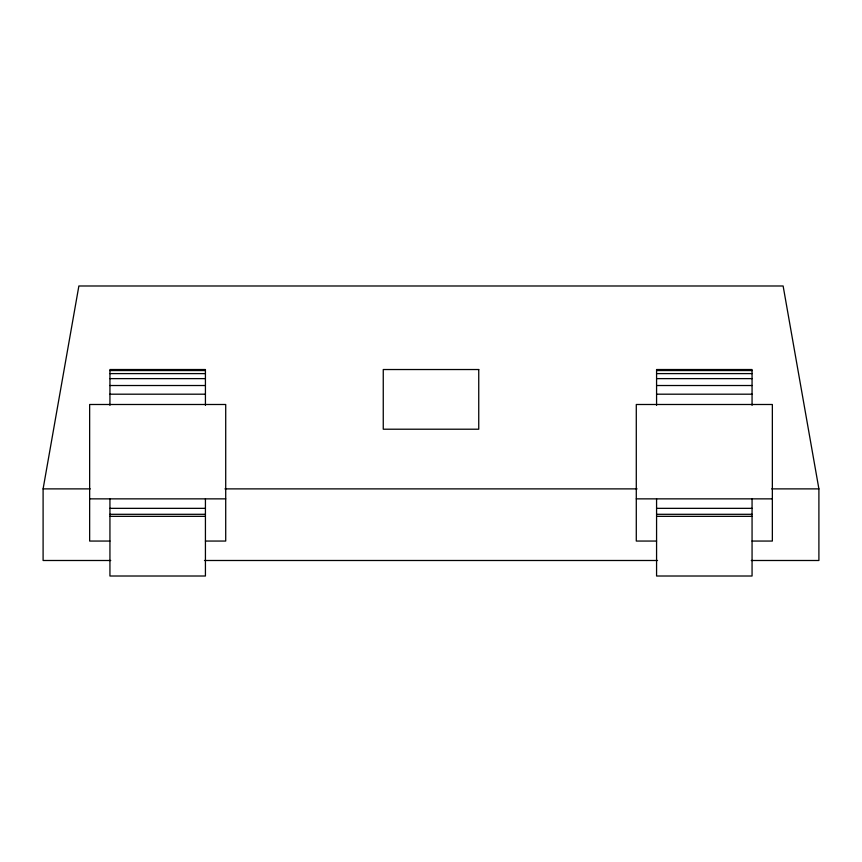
<?xml version="1.0" encoding="UTF-8"?>
<svg xmlns="http://www.w3.org/2000/svg" width="862" height="862" viewBox="0 0 862 862"><rect width="100%" height="100%" fill="white"/><g stroke="black" fill="none" stroke-linecap="round" stroke-linejoin="round"><path stroke-width="1.29" d="M110.735 560.494L43.1 560.494L43.1 488.883L78.873 285.99L783.127 285.99L818.9 488.883L818.9 560.494L751.265 560.494M109.937 370.552L205.425 370.552M656.575 370.552L752.063 370.552M109.937 373.602L205.425 373.602M656.575 373.602L752.063 373.602M109.937 378.623L205.425 378.623M656.575 378.623L752.063 378.623M109.937 385.519L205.425 385.519M656.575 385.519L752.063 385.519M109.937 394.193L205.425 394.193M656.575 394.193L752.063 394.193M43.1 488.883L90.241 488.883M224.928 488.883L637.072 488.883M771.759 488.883L818.9 488.883M89.648 498.861L225.715 498.861M636.285 498.861L772.352 498.861M109.937 508.343L205.425 508.343M656.575 508.343L752.063 508.343M109.937 514.302L205.425 514.302M656.575 514.302L752.063 514.302M109.937 516.338L205.425 516.338M656.575 516.338L752.063 516.338M109.937 541.056L89.648 541.056L89.648 404.493L225.715 404.493L225.715 541.056L205.425 541.056M656.575 541.056L636.285 541.056L636.285 404.493L772.352 404.493L772.352 541.056L752.063 541.056M204.456 560.494L657.544 560.494M752.063 405.334L752.063 369.529L656.575 369.529L656.575 405.334M752.063 498.861L752.063 576.01L656.575 576.01L656.575 498.861M205.425 405.334L205.425 369.529L109.937 369.529L109.937 405.334M205.425 498.861L205.425 576.01L109.937 576.01L109.937 498.861M478.744 369.529L383.256 369.529L383.256 429.211L478.744 429.211L478.744 369.529"/></g></svg>
